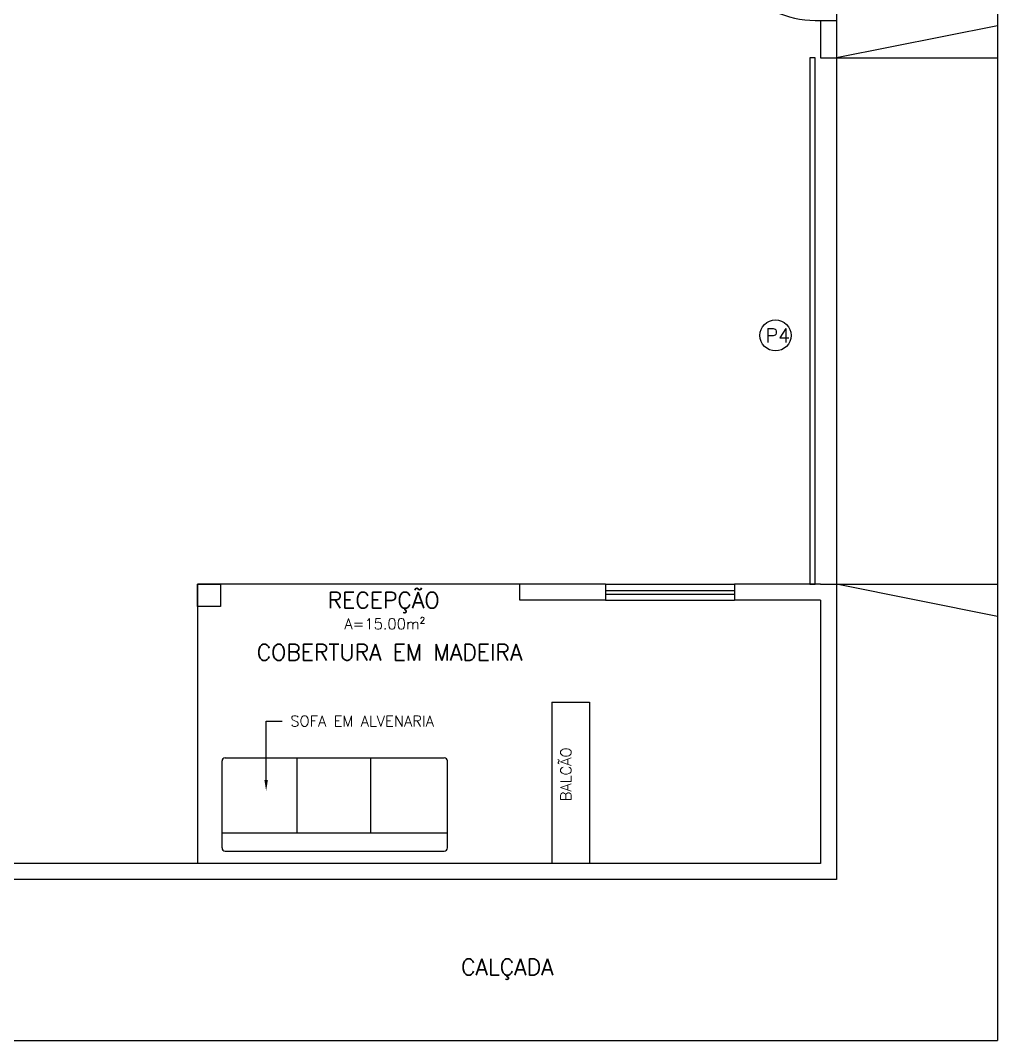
# Model space of a CAD drawing. Header units: millimetres. Extents: x 45003 to 46969, y 6653 to 6979.
# Drawn here: x 45081.92 to 45091.02, y 6703.91 to 6713.41 of the extents above; entities that cross this region are included whole.
import ezdxf
from ezdxf import colors
from ezdxf.entities.mleader import LeaderData, LeaderLine
from ezdxf.math import Vec2, Vec3

# ---------------------------------------------------------------- set-up
doc = ezdxf.new("R2010")
doc.units = ezdxf.units.MM
for name, color, linetype in [('ARQ-ALVENARIA', 4, 'Continuous'), ('ARQ-COTAS', 30, 'Continuous'), ('ARQ-ESQ-01', 1, 'Continuous'), ('ARQ-ESQ-02', 2, 'Continuous'), ('ARQ-MÓVEIS', 170, 'Continuous'), ('ARQ-PENA-01', 1, 'Continuous'), ('ARQ-PENA-02', 2, 'Continuous'), ('ARQ-PENA-06', 6, 'Continuous'), ('ARQ-PENA-FINA-CINZA', 8, 'Continuous'), ('ARQ-PISO', 8, 'Continuous'), ('ARQ-TEXTO2', 2, 'Continuous'), ('ARQ-TEXTO3', 3, 'Continuous')]:
    doc.layers.add(name, color=color, linetype=linetype)
doc.styles.add('ROMANS', font='romans.shx')
doc.styles.add('Romans_Anot', font='romans.shx')

# ---------------------------------------------------------------- blocks, each defined once
blk = doc.blocks.new('cama')
at = {"layer": 'ARQ-MÓVEIS'}
for p, q in [((0.03, 1.05), (0.84, 1.05)), ((0.17, 1.05), (0.17, -1.05)), ((0, 1.02), (0, -1.02)), ((0.87, 1.02), (0.87, -1.02)), ((0.17, 0.35), (0.87, 0.35)), ((0.17, -0.335), (0.87, -0.335)), ((0.03, -1.05), (0.84, -1.05))]:
    blk.add_line(p, q, dxfattribs=at)
for centre, start, end in [((0.03, 1.02), 90, 180), ((0.84, 1.02), 0, 90), ((0.03, -1.02), 180, 270), ((0.84, -1.02), 270, 0)]:
    blk.add_arc(centre, 0.03, start, end, dxfattribs=at)

msp = doc.modelspace()

# ---------------------------------------------------------------- linework, layer by layer
at = {"layer": 'ARQ-ALVENARIA'}
for p, q in [((45089.3665, 6713.4095), (45089.3665, 6713.0595)), ((45089.3665, 6713.4095), (45089.5165, 6713.4095)), ((45089.5165, 6713.4095), (45089.5165, 6713.0595)), ((45089.3665, 6713.0595), (45089.5165, 6713.0595)), ((45086.5665, 6708.0095), (45086.5665, 6708.1595)), ((45087.3665, 6708.1595), (45086.5665, 6708.1595)), ((45087.3665, 6708.1595), (45087.3665, 6708.0095)), ((45089.3665, 6708.1595), (45088.5665, 6708.1595)), ((45088.5665, 6708.1595), (45088.5665, 6708.0095)), ((45089.3665, 6708.1595), (45089.5165, 6708.1595)), ((45089.5165, 6708.1595), (45089.5165, 6705.4095)), ((45087.3665, 6708.0095), (45086.5665, 6708.0095)), ((45089.3665, 6708.0095), (45088.5665, 6708.0095)), ((45089.3665, 6708.0095), (45089.3665, 6705.5595)), ((45089.3665, 6705.5595), (45027.0165, 6705.5595)), ((45089.5165, 6705.4095), (45026.8665, 6705.4095))]:
    msp.add_line(p, q, dxfattribs=at)
at = {"layer": 'ARQ-ESQ-01'}
for p, q in [((45087.3665, 6708.1595), (45088.5665, 6708.1595)), ((45087.3665, 6708.0095), (45088.5665, 6708.0095))]:
    msp.add_line(p, q, dxfattribs=at)
at = {"layer": 'ARQ-ESQ-01', "ltscale": 0.03}
msp.add_circle((45088.948, 6710.4762), 0.1447, dxfattribs=at)
at = {"layer": 'ARQ-ESQ-01'}
msp.add_arc((45089.3321, 6714.3745), 0.9656, 180, 272.04086, dxfattribs=at)
at = {"layer": 'ARQ-ESQ-02'}
msp.add_lwpolyline([(45089.2665, 6708.1595), (45089.3165, 6708.1595), (45089.3165, 6713.0595), (45089.2665, 6713.0595)], close=True, dxfattribs=at)
at = {"layer": 'ARQ-PENA-01'}
for p, q in [((45086.8665, 6707.0595), (45086.8665, 6705.5595)), ((45086.8665, 6707.0595), (45087.2165, 6707.0595)), ((45087.2165, 6707.0595), (45087.2165, 6705.5595))]:
    msp.add_line(p, q, dxfattribs=at)
at = {"layer": 'ARQ-PENA-02', "ltscale": 0.025}
for p, q in [((45087.3665, 6708.102), (45088.5665, 6708.102)), ((45087.3665, 6708.067), (45088.5665, 6708.067))]:
    msp.add_line(p, q, dxfattribs=at)
at = {"layer": 'ARQ-PENA-06'}
msp.add_lwpolyline([(45083.5665, 6708.1595), (45083.7804, 6708.1595), (45083.7804, 6707.9506), (45083.5665, 6707.9506)], close=True, dxfattribs=at)
at = {"layer": 'ARQ-PENA-FINA-CINZA'}
for p, q in [((45091.0165, 6721.6095), (45091.0165, 6703.9095)), ((45089.5165, 6714.4095), (45089.5165, 6713.4095)), ((45091.0165, 6713.3595), (45089.5165, 6713.0595)), ((45089.5165, 6713.0595), (45089.5165, 6708.1595)), ((45089.5165, 6713.0595), (45091.0165, 6713.0595)), ((45089.5165, 6708.1595), (45091.0165, 6708.1595)), ((45091.0165, 6707.8595), (45089.5165, 6708.1595)), ((45026.8665, 6703.9095), (45091.0165, 6703.9095))]:
    msp.add_line(p, q, dxfattribs=at)
at = {"layer": 'ARQ-PISO'}
for p, q in [((45086.5665, 6708.1595), (45083.5665, 6708.1595)), ((45083.5665, 6708.1595), (45083.5665, 6705.5595))]:
    msp.add_line(p, q, dxfattribs=at)

# ---------------------------------------------------------------- block references
at = {"layer": 'ARQ-PENA-01', "rotation": 90}
msp.add_blockref('cama', (45084.8439, 6705.6732), dxfattribs=at)

# ---------------------------------------------------------------- texts
at = {"layer": 'ARQ-TEXTO2', "insert": (45088.8552, 6710.5404), "char_height": 0.13, "width": 0.199395, "attachment_point": 1, "style": 'ROMANS'}
msp.add_mtext('P4', dxfattribs=at)
at = {"layer": 'ARQ-TEXTO2', "insert": (45084.9319, 6707.8403), "char_height": 0.1, "attachment_point": 1, "style": 'ROMANS'}
msp.add_mtext('A=15.00m²', dxfattribs=at)
at = {"layer": 'ARQ-TEXTO2', "insert": (45086.9466, 6706.1382), "char_height": 0.1, "attachment_point": 1, "rotation": 90, "style": 'ROMANS'}
msp.add_mtext('BALCÃO', dxfattribs=at)
at = {"layer": 'ARQ-TEXTO3', "char_height": 0.15, "attachment_point": 5, "style": 'ROMANS'}
for s, insert in [('RECEPÇÃO', (45085.299, 6707.9892)), ('COBERTURA EM MADEIRA', (45085.3542, 6707.5252)), ('CALÇADA', (45086.4507, 6704.5735))]:
    msp.add_mtext(s, dxfattribs=dict(at, insert=insert))

# ---------------------------------------------------------------- leaders
at = {"layer": 'ARQ-COTAS'}
ml = msp.add_multileader_mtext('Standard', dxfattribs=at)
ml.set_content('SOFA EM ALVENARIA', color=2, style='Romans_Anot')
ml.set_leader_properties(color=256, linetype='ByLayer', lineweight=-1)
ml.build(insert=Vec2(0, 0))
ml.multileader.update_dxf_attribs({"dogleg_length": 0.3, "arrow_head_size": 0.1, "scale": 0.5})
ctx = ml.context
ctx.base_point, ctx.scale, ctx.char_height, ctx.arrow_head_size, ctx.landing_gap_size, ctx.plane_origin = Vec3(45084.3549, 6706.8848), 0.5, 0.1, 0.1, 0.075, Vec3(45084.2049, 6706.2361)
notes = []
notes.append((ctx, [(0, (1, 1, 0), (45084.2049, 6706.8848), (1, 0), 0.15, [(0, [(45084.2049, 6706.2361)], 0, [])])]))
ctx.mtext.insert, ctx.mtext.flow_direction = Vec3(45084.4299, 6706.9348), 5
for ctx, leaders in notes:
    for number, flags, end, landing, length, lines in leaders:
        leader = LeaderData()
        leader.index, (leader.has_last_leader_line, leader.has_dogleg_vector, leader.attachment_direction) = number, flags
        leader.last_leader_point, leader.dogleg_vector, leader.dogleg_length = Vec3(end), Vec3(landing), length
        for number, points, colour, breaks in lines:
            line = LeaderLine()
            line.index, line.vertices, line.color, line.breaks = number, Vec3.list(points), colors.encode_raw_color(colour), breaks
            leader.lines.append(line)
        ctx.leaders.append(leader)

doc.saveas('drawing.dxf')
